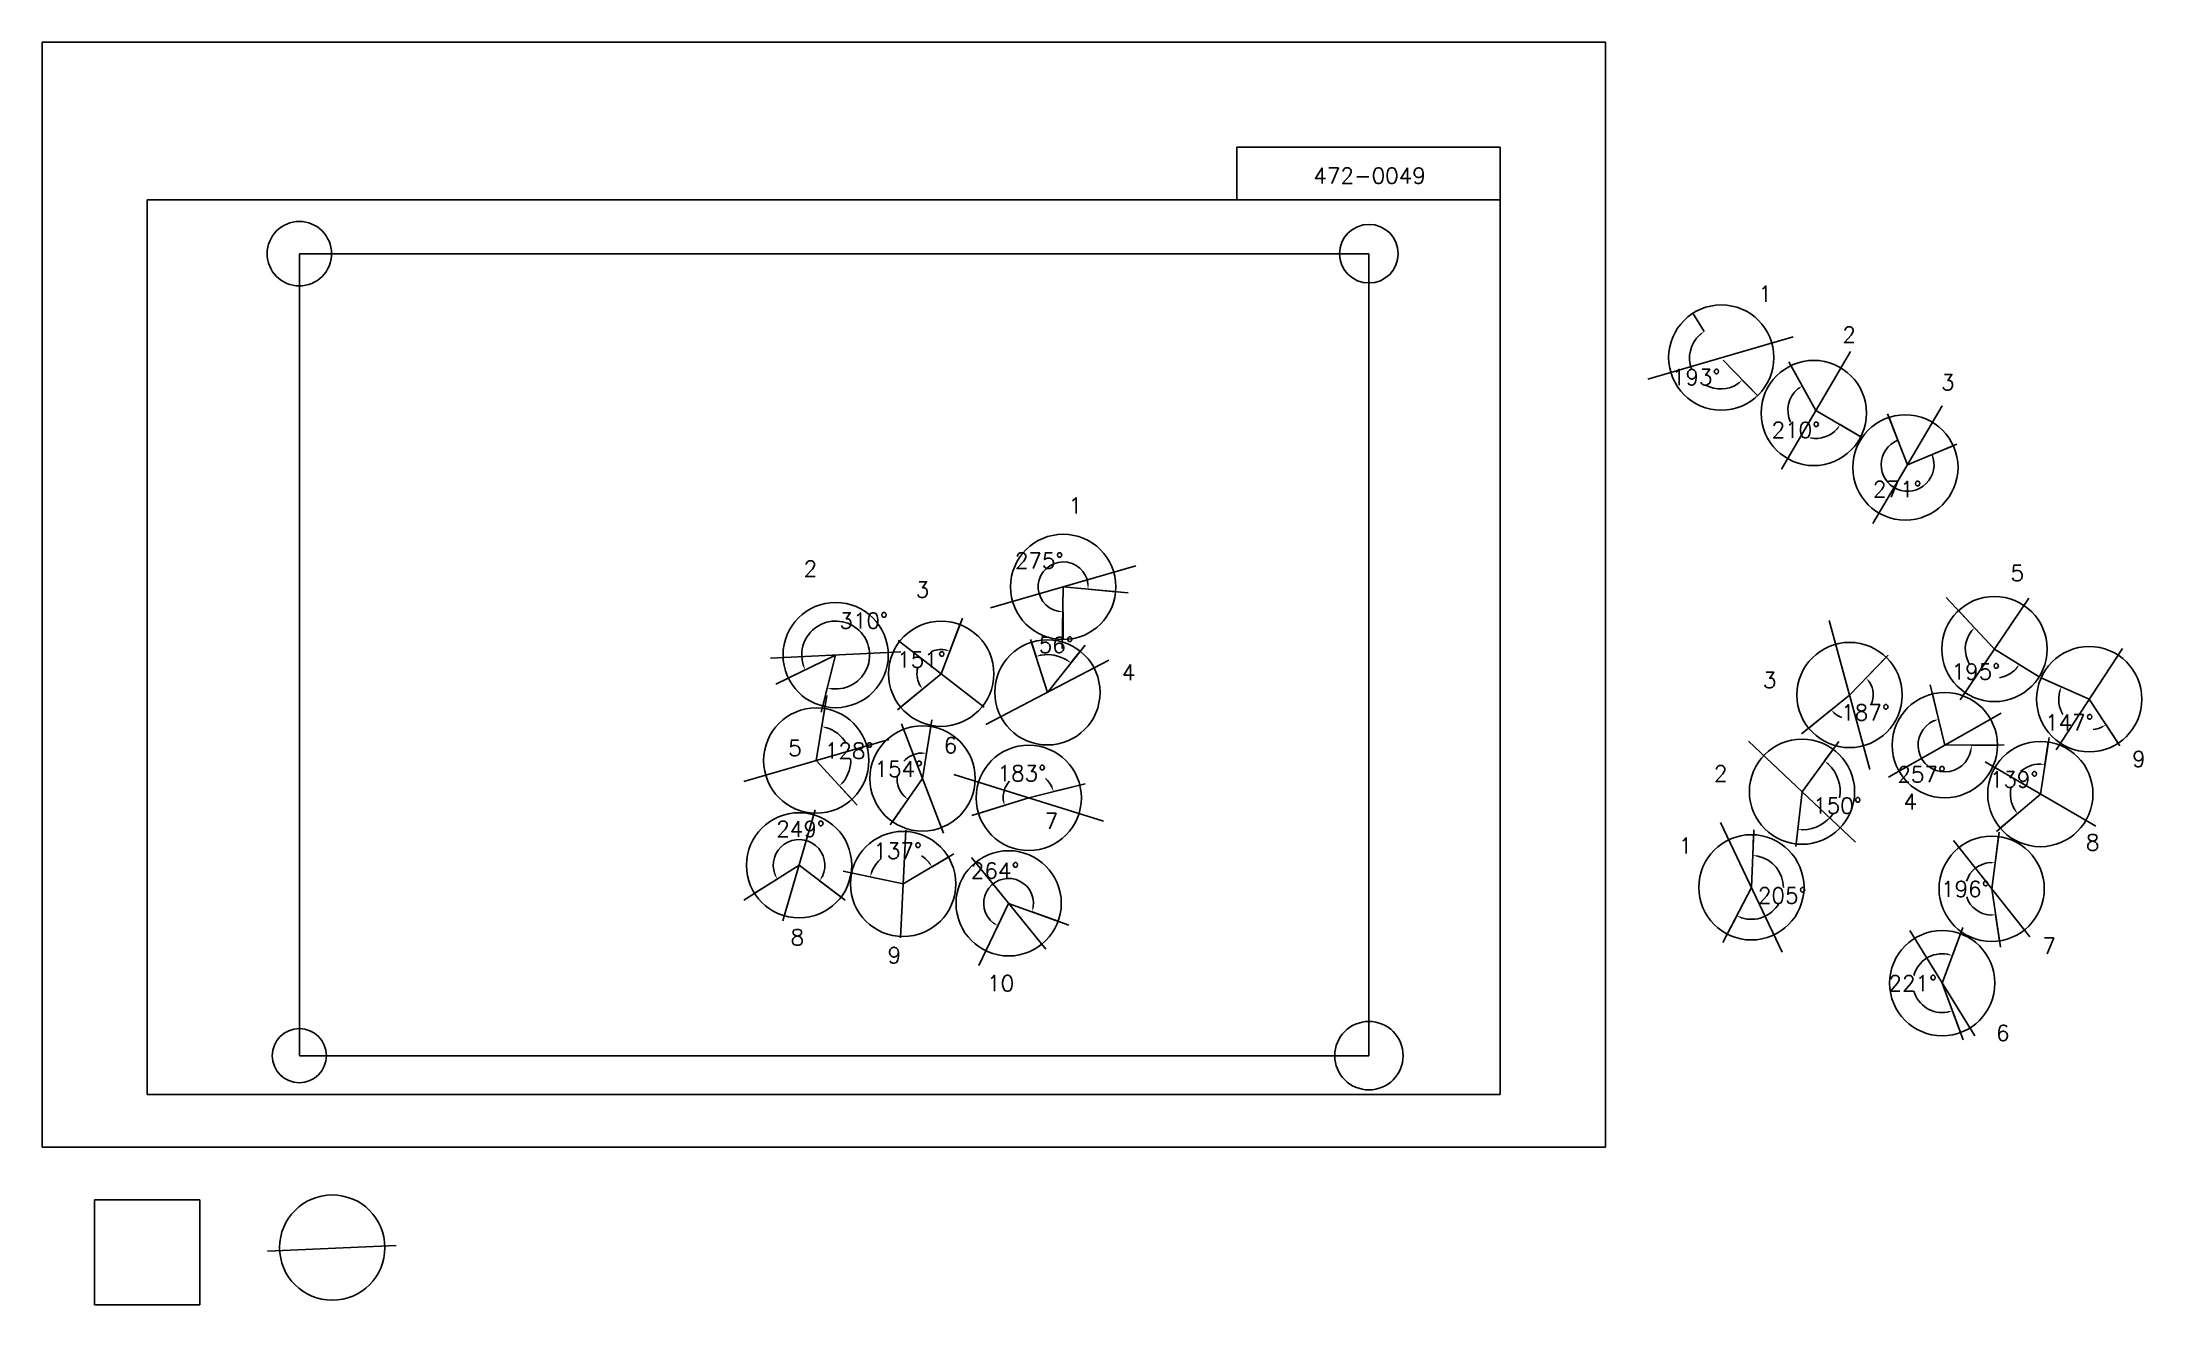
# Model space of a CAD drawing. Extents: x 0 to 1995680, y -150000 to 1050000.
import ezdxf

# ---------------------------------------------------------------- set-up
doc = ezdxf.new("R2010")
doc.units = 0
doc.header["$MEASUREMENT"] = 0
doc.layers.get('0').update_dxf_attribs({"linetype": 'CONTINUOUS'})
doc.layers.get('Defpoints').update_dxf_attribs({"linetype": 'CONTINUOUS'})
for name, color, linetype in [('_0-0_', 7, 'CONTINUOUS'), ('_0-1_V-nasSTD', 7, 'CONTINUOUS'), ('_0-2_番号', 7, 'CONTINUOUS'), ('ADD_LINE', 7, 'CONTINUOUS'), ('文字', 7, 'CONTINUOUS')]:
    doc.layers.add(name, color=color, linetype=linetype)
doc.layers.add('位置合わせ用', color=7, linetype='CONTINUOUS', plot=False)
doc.styles.get("Standard").update_dxf_attribs({"font": 'txt', "height": 15000, "bigfont": 'bigfont.shx'})
doc.dimstyles.get("Standard").update_dxf_attribs({"dimtxt": 0.18, "dimasz": 0.18, "dimexe": 0.18, "dimexo": 0.0625, "dimgap": 0.09, "dimtad": 0, "dimtih": 1, "dimtoh": 1, "dimdec": 4, "dimzin": 0, "dimdsep": 46, "dimtxsty": 'Standard', "dimcen": 0.09, "dimadec": 0, "dimazin": 0, "dimtfac": 1, "dimtdec": 4, "dimtofl": 0, "dimtmove": 0, "dimatfit": 3, "dimfxl": 1, "dimtolj": 1, "dimtzin": 0, "dimarcsym": 0})
picture_1 = doc.add_image_def('image1.jpg', size_in_pixel=(800, 600))

# ---------------------------------------------------------------- blocks, each defined once
blk = doc.blocks.new('-000-CCURVE_ORG002')
at = {"layer": '_0-0_', "color": 5, "linetype": 'Continuous'}
for p, q in [((30, -10), (10, -10)), ((10, -10), (10, -30)), ((30, -30), (30, -10)), ((10, -30), (30, -30))]:
    blk.add_line(p, q, dxfattribs=at)
blk = doc.blocks.new('-008-$$ATRU$$11$$背景色$$色$$0_0_0')
at = {"layer": '_0-2_番号'}
blk.add_blockref('-000-CCURVE_ORG002', (0, 0), dxfattribs=at)
blk = doc.blocks.new('*D27')
at = {"color": 0, "linetype": 'Continuous', "lineweight": -2}
for p, q in [((1568104, 792245), (1578880, 774840)), ((1629640, 714000), (1615070, 728792))]:
    blk.add_line(p, q, dxfattribs=at)
for start, end in [(131.496881, 201.309321), (240.743794, 304.832348)]:
    blk.add_arc((1594392, 749786), 29468, start, end, dxfattribs=at)
at = {"color": 0}
for points in [[(1575365, 771189), (1574370, 772526), (1578880, 774841)], [(1611756, 724957), (1610691, 726240), (1615070, 728792)]]:
    blk.add_solid(points, dxfattribs=at)
at = {"layer": 'Defpoints', "color": 0}
for p in [(1568104, 792245), (1565088, 746690), (1594392, 749786), (1629640, 714000)]:
    blk.add_point(p, dxfattribs=at)
at = {"color": 0, "linetype": 'Continuous', "insert": (1571223, 731578), "char_height": 15000, "attachment_point": 5}
blk.add_mtext('\\A1;193%%d', dxfattribs=at)
blk = doc.blocks.new('*D28')
at = {"color": 0, "linetype": 'Continuous', "lineweight": -2}
for p, q in [((1661270, 742552), (1672046, 723311)), ((1727583, 674939), (1708054, 686470))]:
    blk.add_line(p, q, dxfattribs=at)
for start, end in [(130.005432, 204.698825), (258.553097, 318.68482)]:
    blk.add_arc((1685082, 700035), 26678, start, end, dxfattribs=at)
at = {"color": 0}
for points in [[(1668405, 719784), (1667458, 721156), (1672046, 723311)], [(1705795, 681933), (1704445, 682911), (1708054, 686470)]]:
    blk.add_solid(points, dxfattribs=at)
at = {"layer": 'Defpoints', "color": 0}
for p in [(1661270, 742552), (1685082, 700035), (1658755, 695717), (1727583, 674939)]:
    blk.add_point(p, dxfattribs=at)
at = {"color": 0, "linetype": 'Continuous', "insert": (1666003, 681387), "char_height": 15000, "attachment_point": 5}
blk.add_mtext('\\A1;210%%d', dxfattribs=at)
blk = doc.blocks.new('*D31')
at = {"layer": 'ADD_LINE', "color": 0, "linetype": 'Continuous', "lineweight": -2}
for p, q in [((1754468, 693292), (1762933, 671691)), ((1815520, 666412), (1795295, 657972))]:
    blk.add_line(p, q, dxfattribs=at)
blk.add_arc((1772102, 648293), 25131, 111.399612, 22.651687, dxfattribs=at)
at = {"layer": 'ADD_LINE', "color": 0}
for points in [[(1762933, 671691), (1762933, 671692), (1762933, 671692)], [(1795295, 657972), (1795295, 657972), (1795295, 657972)]]:
    blk.add_solid(points, dxfattribs=at)
at = {"layer": 'Defpoints', "color": 0}
for p in [(1754468, 693293), (1815520, 666412), (1772102, 648293), (1781612, 625030)]:
    blk.add_point(p, dxfattribs=at)
at = {"layer": 'ADD_LINE', "color": 0, "linetype": 'Continuous', "insert": (1762293, 625154), "char_height": 15000, "attachment_point": 5}
blk.add_mtext('\\A1;271%%d', dxfattribs=at)
blk = doc.blocks.new('*D491')
at = {"color": 0, "linetype": 'Continuous', "lineweight": -2}
for p, q in [((1751739, 465489), (1732627, 445749)), ((1678130, 398067), (1699469, 415377))]:
    blk.add_line(p, q, dxfattribs=at)
for start, end in [(336.144896, 33.182037), (231.794704, 251.124092)]:
    blk.add_arc((1716960, 429566), 22524, start, end, dxfattribs=at)
at = {"color": 0}
for points in [[(1736454, 442424), (1735169, 441363), (1732627, 445749)], [(1703615, 412461), (1702445, 411274), (1699469, 415377)]]:
    blk.add_solid(points, dxfattribs=at)
at = {"layer": 'Defpoints', "color": 0}
for p in [(1751739, 465489), (1716960, 429566), (1721390, 407483), (1678130, 398067)]:
    blk.add_point(p, dxfattribs=at)
at = {"color": 0, "linetype": 'Continuous', "insert": (1732174, 412957), "char_height": 15000, "attachment_point": 5}
blk.add_mtext('\\A1;187%%d', dxfattribs=at)
blk = doc.blocks.new('*D492')
at = {"color": 0, "linetype": 'Continuous', "lineweight": -2}
for p, q in [((1795756, 430536), (1801502, 406567)), ((1857413, 381914), (1832765, 381914))]:
    blk.add_line(p, q, dxfattribs=at)
blk.add_arc((1807413, 381914), 25352, 114.799968, 348.681771, dxfattribs=at)
at = {"color": 0}
for points in [[(1797052, 404141), (1796506, 405715), (1801502, 406567)], [(1833102, 376856), (1831443, 377020), (1832765, 381914)]]:
    blk.add_solid(points, dxfattribs=at)
at = {"layer": 'Defpoints', "color": 0}
for p in [(1795756, 430536), (1807413, 381914), (1857413, 381914), (1782372, 377953)]:
    blk.add_point(p, dxfattribs=at)
at = {"color": 0, "linetype": 'Continuous', "insert": (1785522, 354154), "char_height": 15000, "attachment_point": 5}
blk.add_mtext('\\A1;257%%d', dxfattribs=at)
blk = doc.blocks.new('*D493')
at = {"color": 0, "linetype": 'Continuous', "lineweight": -2}
for p, q in [((1820530, 509821), (1835711, 493537)), ((1897056, 446799), (1878163, 458576))]:
    blk.add_line(p, q, dxfattribs=at)
for start, end in [(143.334675, 210.101384), (280.106779, 317.720454)]:
    blk.add_arc((1854625, 473248), 27737, start, end, dxfattribs=at)
at = {"color": 0}
for points in [[(1832997, 489256), (1831755, 490367), (1835711, 493537)], [(1875811, 454086), (1874482, 455091), (1878164, 458576)]]:
    blk.add_solid(points, dxfattribs=at)
at = {"layer": 'Defpoints', "color": 0}
for p in [(1820530, 509821), (1828248, 464670), (1854625, 473248), (1897056, 446799)]:
    blk.add_point(p, dxfattribs=at)
at = {"color": 0, "linetype": 'Continuous', "insert": (1836992, 451837), "char_height": 15000, "attachment_point": 5}
blk.add_mtext('\\A1;195%%d', dxfattribs=at)
blk = doc.blocks.new('*D494')
at = {"color": 0, "linetype": 'Continuous', "lineweight": -2}
for p, q in [((1898983, 445985), (1918111, 437442)), ((1972040, 383774), (1960558, 401296))]:
    blk.add_line(p, q, dxfattribs=at)
for start, end in [(165.807401, 210.211074), (277.248647, 293.36074)]:
    blk.add_arc((1944636, 425596), 29051, start, end, dxfattribs=at)
at = {"color": 0}
for points in [[(1917260, 432445), (1915685, 432991), (1918111, 437442)], [(1956551, 398192), (1955761, 399660), (1960558, 401296)]]:
    blk.add_solid(points, dxfattribs=at)
at = {"layer": 'Defpoints', "color": 0}
for p in [(1898983, 445985), (1944636, 425596), (1918315, 413302), (1972040, 383774)]:
    blk.add_point(p, dxfattribs=at)
at = {"color": 0, "linetype": 'Continuous', "insert": (1925802, 403477), "char_height": 15000, "attachment_point": 5}
blk.add_mtext('\\A1;147%%d', dxfattribs=at)
blk = doc.blocks.new('*D495')
at = {"color": 0, "linetype": 'Continuous', "lineweight": -2}
for p, q in [((1905768, 384875), (1902513, 363628)), ((1860169, 302989), (1876517, 316945))]:
    blk.add_line(p, q, dxfattribs=at)
for start, end in [(91.353178, 131.441588), (167.09141, 210.423453)]:
    blk.add_arc((1898196, 335452), 28505, start, end, dxfattribs=at)
at = {"color": 0}
for points in [[(1897470, 363117), (1897577, 364780), (1902513, 363628)], [(1872938, 320534), (1874295, 321501), (1876517, 316945)]]:
    blk.add_solid(points, dxfattribs=at)
at = {"layer": 'Defpoints', "color": 0}
for p in [(1905768, 384875), (1869843, 338388), (1898196, 335452), (1860169, 302988)]:
    blk.add_point(p, dxfattribs=at)
at = {"color": 0, "linetype": 'Continuous', "insert": (1873293, 349320), "char_height": 15000, "attachment_point": 5}
blk.add_mtext('\\A1;139%%d', dxfattribs=at)
blk = doc.blocks.new('*D496')
at = {"color": 0, "linetype": 'Continuous', "lineweight": -2}
for p, q in [((1858455, 295016), (1855197, 270165)), ((1859503, 196014), (1855720, 220790))]:
    blk.add_line(p, q, dxfattribs=at)
for start, end in [(94.038985, 163.131251), (198.141012, 267.174359)]:
    blk.add_arc((1851956, 245440), 24936, start, end, dxfattribs=at)
at = {"color": 0}
for points in [[(1850174, 269482), (1850224, 271148), (1855197, 270165)], [(1850769, 219702), (1850684, 221367), (1855720, 220790)]]:
    blk.add_solid(points, dxfattribs=at)
at = {"layer": 'Defpoints', "color": 0}
for p in [(1858455, 295016), (1830828, 258686), (1851956, 245440), (1859503, 196013)]:
    blk.add_point(p, dxfattribs=at)
at = {"color": 0, "linetype": 'Continuous', "insert": (1827020, 245176), "char_height": 15000, "attachment_point": 5}
blk.add_mtext('\\A1;196%%d', dxfattribs=at)
blk = doc.blocks.new('*D497')
at = {"color": 0, "linetype": 'Continuous', "lineweight": -2}
for p, q in [((1822212, 202729), (1814625, 182023)), ((1822429, 108915), (1814746, 129585))]:
    blk.add_line(p, q, dxfattribs=at)
for start, end in [(80.138657, 164.570745), (195.704123, 280.126128)]:
    blk.add_arc((1805008, 155782), 27948, start, end, dxfattribs=at)
at = {"color": 0}
for points in [[(1809579, 182512), (1810011, 184122), (1814625, 182024)], [(1810141, 127465), (1809703, 129073), (1814746, 129585)]]:
    blk.add_solid(points, dxfattribs=at)
at = {"layer": 'Defpoints', "color": 0}
for p in [(1822212, 202729), (1782577, 172453), (1805008, 155782), (1822429, 108915)]:
    blk.add_point(p, dxfattribs=at)
at = {"color": 0, "linetype": 'Continuous', "insert": (1777061, 155717), "char_height": 15000, "attachment_point": 5}
blk.add_mtext('\\A1;221%%d', dxfattribs=at)
blk = doc.blocks.new('*D498')
at = {"color": 0, "linetype": 'Continuous', "lineweight": -2}
for p, q in [((1625770, 296770), (1624955, 277149)), ((1600772, 202378), (1609775, 219831))]:
    blk.add_line(p, q, dxfattribs=at)
for start, end in [(359.485, 78.175433), (252.157684, 329.799221)]:
    blk.add_arc((1623695, 246814), 30362, start, end, dxfattribs=at)
at = {"color": 0}
for points in [[(1630020, 277358), (1629814, 275704), (1624955, 277149)], [(1614712, 218681), (1614072, 217142), (1609775, 219830)]]:
    blk.add_solid(points, dxfattribs=at)
at = {"layer": 'Defpoints', "color": 0}
for p in [(1625770, 296770), (1623695, 246814), (1643620, 223904), (1600771, 202378)]:
    blk.add_point(p, dxfattribs=at)
at = {"color": 0, "linetype": 'Continuous', "insert": (1653045, 239041), "char_height": 15000, "attachment_point": 5}
blk.add_mtext('\\A1;205%%d', dxfattribs=at)
blk = doc.blocks.new('*D499')
at = {"color": 0, "linetype": 'Continuous', "lineweight": -2}
for p, q in [((1701383, 378009), (1693229, 366905)), ((1666138, 288028), (1667695, 301715))]:
    blk.add_line(p, q, dxfattribs=at)
for start, end in [(350.928401, 45.795102), (271.425062, 325.127142)]:
    blk.add_arc((1671789, 337708), 36225, start, end, dxfattribs=at)
at = {"color": 0}
for points in [[(1697584, 364311), (1696507, 363039), (1693229, 366906)], [(1672727, 302327), (1672653, 300662), (1667695, 301715)]]:
    blk.add_solid(points, dxfattribs=at)
at = {"layer": 'Defpoints', "color": 0}
for p in [(1701383, 378009), (1671789, 337708), (1696760, 311465), (1666138, 288028)]:
    blk.add_point(p, dxfattribs=at)
at = {"color": 0, "linetype": 'Continuous', "insert": (1705518, 324496), "char_height": 15000, "attachment_point": 5}
blk.add_mtext('\\A1;150%%d', dxfattribs=at)
blk = doc.blocks.new('*D586')
at = {"color": 0, "linetype": 'Continuous', "lineweight": -2}
for p, q in [((708888, 445693), (724849, 453438)), ((741536, 419067), (745913, 436258))]:
    blk.add_line(p, q, dxfattribs=at)
blk.add_arc((753872, 467521), 32260, 264.605704, 196.995043, dxfattribs=at)
at = {"color": 0}
for points in [[(722245, 457787), (723797, 458396), (724848, 453438)], [(750982, 436225), (750697, 434583), (745913, 436258)]]:
    blk.add_solid(points, dxfattribs=at)
at = {"layer": 'Defpoints', "color": 0}
for p in [(753872, 467521), (786128, 467018), (708888, 445693), (741536, 419067)]:
    blk.add_point(p, dxfattribs=at)
at = {"color": 0, "linetype": 'Continuous', "insert": (780581, 500270), "char_height": 15000, "attachment_point": 5}
blk.add_mtext('\\A1;310%%d', dxfattribs=at)
blk = doc.blocks.new('*D587')
at = {"color": 0, "linetype": 'Continuous', "lineweight": -2}
for p, q in [((871887, 496522), (862274, 471277)), ((815611, 417872), (836402, 435118))]:
    blk.add_line(p, q, dxfattribs=at)
for start, end in [(81.641315, 114.745885), (165.188791, 207.189532)]:
    blk.add_arc((854094, 449794), 22987, start, end, dxfattribs=at)
at = {"color": 0}
for points in [[(857226, 471731), (857646, 473344), (862274, 471277)], [(832951, 438832), (834342, 439750), (836401, 435118)]]:
    blk.add_solid(points, dxfattribs=at)
at = {"layer": 'Defpoints', "color": 0}
for p in [(871887, 496522), (842834, 469836), (854094, 449794), (815611, 417872)]:
    blk.add_point(p, dxfattribs=at)
at = {"color": 0, "linetype": 'Continuous', "insert": (835399, 463171), "char_height": 15000, "attachment_point": 5}
blk.add_mtext('\\A1;151%%d', dxfattribs=at)
blk = doc.blocks.new('*D588')
at = {"color": 0, "linetype": 'Continuous', "lineweight": -2}
for p, q in [((1019788, 527727), (993631, 530124)), ((969997, 482291), (969997, 508558))]:
    blk.add_line(p, q, dxfattribs=at)
blk.add_arc((969997, 532290), 23733, 6.856233, 257.90657, dxfattribs=at)
at = {"color": 0}
for points in [[(992727, 535112), (994393, 535135), (993631, 530124)], [(964937, 508256), (965113, 509913), (969997, 508558)]]:
    blk.add_solid(points, dxfattribs=at)
at = {"layer": 'Defpoints', "color": 0}
for p in [(971442, 555979), (969997, 532290), (1019788, 527727), (969997, 482290)]:
    blk.add_point(p, dxfattribs=at)
at = {"color": 0, "linetype": 'Continuous', "insert": (947259, 557208), "char_height": 15000, "attachment_point": 5}
blk.add_mtext('\\A1;275%%d', dxfattribs=at)
blk = doc.blocks.new('*D589')
at = {"color": 0, "linetype": 'Continuous', "lineweight": -2}
for p, q in [((939933, 479745), (944194, 466257)), ((986213, 471128), (977382, 460078))]:
    blk.add_line(p, q, dxfattribs=at)
blk.add_arc((954998, 432068), 35855, 59.365408, 99.539931, dxfattribs=at)
at = {"color": 0}
for points in [[(948860, 468238), (949251, 466618), (944194, 466258)], [(972795, 462234), (973742, 463605), (977383, 460078)]]:
    blk.add_solid(points, dxfattribs=at)
at = {"layer": 'Defpoints', "color": 0}
for p in [(939933, 479745), (967207, 465781), (986213, 471128), (954998, 432068)]:
    blk.add_point(p, dxfattribs=at)
at = {"color": 0, "linetype": 'Continuous', "insert": (963392, 477149), "char_height": 15000, "attachment_point": 5}
blk.add_mtext('\\A1;56%%d', dxfattribs=at)
blk = doc.blocks.new('*D590')
at = {"color": 0, "linetype": 'Continuous', "lineweight": -2}
for p, q in [((743517, 416646), (740728, 399557)), ((769304, 330491), (757585, 343238))]:
    blk.add_line(p, q, dxfattribs=at)
for start, end in [(31.077762, 71.957791), (321.367314, 3.283008)]:
    blk.add_arc((735464, 367299), 32685, start, end, dxfattribs=at)
at = {"color": 0}
for points in [[(745784, 399187), (745390, 397567), (740728, 399557)], [(760387, 347462), (761606, 346324), (757585, 343237)]]:
    blk.add_solid(points, dxfattribs=at)
at = {"layer": 'Defpoints', "color": 0}
for p in [(743517, 416646), (735464, 367299), (768039, 364624), (769304, 330491)]:
    blk.add_point(p, dxfattribs=at)
at = {"color": 0, "linetype": 'Continuous', "insert": (766776, 376671), "char_height": 15000, "attachment_point": 5}
blk.add_mtext('\\A1;128%%d', dxfattribs=at)
blk = doc.blocks.new('*D591')
at = {"color": 0, "linetype": 'Continuous', "lineweight": -2}
for p, q in [((844193, 399638), (840155, 374151)), ((807868, 309172), (822577, 330375))]:
    blk.add_line(p, q, dxfattribs=at)
for start, end in [(92.85765, 136.95284), (176.409099, 223.388255)]:
    blk.add_arc((836368, 350254), 24195, start, end, dxfattribs=at)
at = {"color": 0}
for points in [[(835117, 373587), (835206, 375252), (840155, 374151)], [(818242, 333002), (819328, 334266), (822577, 330375)]]:
    blk.add_solid(points, dxfattribs=at)
at = {"layer": 'Defpoints', "color": 0}
for p in [(844193, 399638), (820049, 368118), (836368, 350254), (807868, 309172)]:
    blk.add_point(p, dxfattribs=at)
at = {"color": 0, "linetype": 'Continuous', "insert": (813915, 359270), "char_height": 15000, "attachment_point": 5}
blk.add_mtext('\\A1;154%%d', dxfattribs=at)
blk = doc.blocks.new('*D592')
at = {"color": 0, "linetype": 'Continuous', "lineweight": -2}
for p, q in [((985780, 343969), (960826, 337733)), ((889490, 317119), (914070, 324695))]:
    blk.add_line(p, q, dxfattribs=at)
for start, end in [(139.13072, 185.310493), (25.85184, 48.842152)]:
    blk.add_arc((937272, 331846), 24279, start, end, dxfattribs=at)
at = {"color": 0}
for points in [[(958337, 342149), (959904, 342717), (960826, 337733)], [(912280, 329437), (913914, 329762), (914070, 324695)]]:
    blk.add_solid(points, dxfattribs=at)
at = {"layer": 'Defpoints', "color": 0}
for p in [(943529, 355305), (985780, 343969), (937272, 331846), (889490, 317119)]:
    blk.add_point(p, dxfattribs=at)
at = {"color": 0, "linetype": 'Continuous', "insert": (930750, 355233), "char_height": 15000, "attachment_point": 5}
blk.add_mtext('\\A1;183%%d', dxfattribs=at)
blk = doc.blocks.new('*D593')
at = {"color": 0, "linetype": 'Continuous', "lineweight": -2}
for p, q in [((676779, 241136), (698374, 254720)), ((759002, 237626), (738643, 253001))]:
    blk.add_line(p, q, dxfattribs=at)
blk.add_arc((719102, 267759), 24488, 334.65911, 200.453307, dxfattribs=at)
at = {"color": 0}
for points in [[(695410, 258832), (696904, 259571), (698374, 254720)], [(740520, 257710), (741946, 256846), (738643, 253001)]]:
    blk.add_solid(points, dxfattribs=at)
at = {"layer": 'Defpoints', "color": 0}
for p in [(736107, 285379), (719102, 267759), (676779, 241136), (759002, 237626)]:
    blk.add_point(p, dxfattribs=at)
at = {"color": 0, "linetype": 'Continuous', "insert": (720572, 302216), "char_height": 15000, "attachment_point": 5}
blk.add_mtext('\\A1;249%%d', dxfattribs=at)
blk = doc.blocks.new('*D594')
at = {"color": 0, "linetype": 'Continuous', "lineweight": -2}
for p, q in [((768596, 260665), (786730, 256759)), ((860954, 275557), (845429, 266341))]:
    blk.add_line(p, q, dxfattribs=at)
for start, end in [(131.221673, 158.867716), (39.673439, 57.097166)]:
    blk.add_arc((817960, 250032), 31946, start, end, dxfattribs=at)
at = {"color": 0}
for points in [[(787363, 261788), (788960, 261311), (786730, 256759)], [(841867, 269947), (843229, 270907), (845429, 266341)]]:
    blk.add_solid(points, dxfattribs=at)
at = {"layer": 'Defpoints', "color": 0}
for p in [(768596, 260665), (800970, 277086), (860954, 275557), (817960, 250032)]:
    blk.add_point(p, dxfattribs=at)
at = {"color": 0, "linetype": 'Continuous', "insert": (812813, 281561), "char_height": 15000, "attachment_point": 5}
blk.add_mtext('\\A1;137%%d', dxfattribs=at)
blk = doc.blocks.new('*D595')
at = {"color": 0, "linetype": 'Continuous', "lineweight": -2}
for p, q in [((965214, 214657), (940437, 223595)), ((896617, 186514), (907977, 210278))]:
    blk.add_line(p, q, dxfattribs=at)
blk.add_arc((918182, 231624), 23660, 352.293397, 232.319898, dxfattribs=at)
at = {"color": 0}
for points in [[(940818, 228650), (942437, 228253), (940438, 223595)], [(903282, 212189), (904156, 213609), (907977, 210278)]]:
    blk.add_solid(points, dxfattribs=at)
at = {"layer": 'Defpoints', "color": 0}
for p in [(926946, 253601), (918182, 231624), (965214, 214657), (896617, 186514)]:
    blk.add_point(p, dxfattribs=at)
at = {"color": 0, "linetype": 'Continuous', "insert": (905405, 262766), "char_height": 15000, "attachment_point": 5}
blk.add_mtext('\\A1;264%%d', dxfattribs=at)

msp = doc.modelspace()

# ---------------------------------------------------------------- linework, layer by layer
at = {"layer": '_0-1_V-nasSTD', "color": 7, "linetype": 'Continuous'}
for p, q in [((1485000, 1050000), (0, 1050000)), ((0, 1050000), (0, 0)), ((1485000, 1050000), (0, 1050000)), ((0, 1050000), (0, 0)), ((1485000, 0), (1485000, 1050000)), ((1485000, 0), (1485000, 1050000)), ((1135000, 950000), (1135000, 900000)), ((1135000, 950000), (1385000, 950000)), ((1385000, 950000), (1385000, 900000)), ((1385000, 900000), (100000, 900000)), ((100000, 900000), (100000, 50000)), ((1385000, 50000), (1385000, 900000)), ((100000, 50000), (1385000, 50000)), ((0, 0), (1485000, 0)), ((0, 0), (1485000, 0))]:
    msp.add_line(p, q, dxfattribs=at)
at = {"layer": 'ADD_LINE', "color": 1, "linetype": 'Continuous'}
for p, q in [((1525489.26411, 729736.80972), (1663294.76411, 769835.80972)), ((1652183.75, 644122.25), (1717980.25, 755947.75)), ((1739204, 592380), (1805000.5, 704205.5)), ((901094.25, 512241), (1038899.75, 552340)), ((1821877.5, 424988.75), (1887372.5, 521508.25)), ((1697570.25, 500232.75), (1736350.75, 358900.25)), ((813364.18977, 481471.15017), (894823.81023, 418117.84983)), ((691966, 464521.25), (815778, 470520.75)), ((896620.5, 401388.25), (1013375.5, 462748.75)), ((1913181.5, 377335.75), (1976091.5, 473855.25)), ((816340.5, 402240.5), (856395.5, 298268.5)), ((1753929.625, 351651), (1860896.375, 412176)), ((666561.25, 347249.5), (804366.75, 387348.5)), ((1621047.25, 385691.75), (1722530.75, 289723.25)), ((1845628, 366045.25), (1950765, 304858.75)), ((866110.5, 354004.5), (1008432.5, 309688.5)), ((703761.5, 214920.75), (734441.5, 320597.25)), ((815312.73436, 198873.64431), (820606.26564, 301191.35569)), ((1652998, 185073.625), (1594392, 308553.375)), ((1815685.75, 291198.75), (1888225.25, 199682.25)), ((882814, 275088.25), (953549, 188160.75)), ((1774077.375, 205907.625), (1835939.625, 105656.375)), ((214262.32302, -98799.56876), (336470.78129, -93322.43898))]:
    msp.add_line(p, q, dxfattribs=at)
at = {"layer": 'ADD_LINE', "color": 5, "linetype": 'Continuous'}
for p, q in [((1596753.25, 747633.75), (1629814.8632, 713821.27417)), ((1685082, 700035), (1659184.32722, 746275.9796)), ((1685082, 700035), (1729204.75, 673981.25)), ((1772102.25, 648292.75), (1753088.25, 696812.75)), ((1772102.25, 648292.75), (1818728.75, 667751.25)), ((969997, 532290.5), (969114.5, 473715.5)), ((969997, 532290.5), (1031838.5, 526622)), ((1854625, 473248.5), (1808849, 522350.5)), ((854094, 449794.5), (874210, 502623)), ((954998, 432068.5), (939094, 482398.5)), ((753872, 467521), (696947, 439899)), ((753872, 467521), (740035.5, 413173)), ((954998, 432068.5), (990757, 476813.5)), ((1716960.5, 429566.5), (1753562.5, 467373)), ((1854625, 473248.5), (1897056.43973, 446799.05913)), ((854094, 449794.5), (812577, 415355)), ((1807413, 381913.5), (1793639, 439367)), ((1944636.5, 425595.5), (1898982.72033, 445985.01696)), ((735464, 367299), (745556, 429138.5)), ((1716960.5, 429566.5), (1671317, 392540)), ((1944636.5, 425595.5), (1973774.5, 381126)), ((836368, 350254.5), (845193.5, 405952)), ((1671789, 337707.5), (1706795, 385379.5)), ((1807413, 381913.5), (1863954, 382324.5)), ((1898196.5, 335452), (1906453.5, 389349)), ((735464, 367299), (774438, 324906)), ((836368, 350254.5), (805748.5, 306117)), ((937271.5, 331846.5), (990757, 345213)), ((937271.5, 331846.5), (883242.5, 315193)), ((1671789, 337707.5), (1665848.5, 285484.5)), ((1898196.5, 335452), (1856470.5, 299831.5)), ((1623695, 246813.5), (1625961, 301369)), ((1851955.5, 245440.5), (1859012, 299267)), ((719101.5, 267759), (666540, 234694.5)), ((719101.5, 267759), (762884, 234694.5)), ((817959.5, 250032.5), (761138.5, 262271.5)), ((817959.5, 250032.5), (866209.5, 278677.5)), ((1623695, 246813.5), (1596663, 194414)), ((1851955.5, 245440.5), (1860424, 189982.5)), ((918181.5, 231624.5), (889946.5, 172559.5)), ((918181.5, 231624.5), (975469, 210957.5)), ((1805008.5, 155782), (1824425, 208767)), ((1805008.5, 155782), (1824967.5, 102086))]:
    msp.add_line(p, q, dxfattribs=at)
at = {"layer": 'ADD_LINE', "color": 5, "linetype": 'ByBlock'}
for centre in [(1595122.531, 750173.16957), (1682964.15392, 697503.40947), (1769984.40392, 645761.15947), (969997, 532290.5), (1854625, 473248.5), (753872, 467521), (854094, 449794.5), (954998, 432068.5), (1716960.5, 429566.5), (1944636.5, 425595.5), (1807413, 381913.5), (735464, 367299), (836368, 350254.5), (937271.5, 331846.5), (1671789, 337707.5), (1898196.5, 335452), (719101.5, 267759), (817959.5, 250032.5), (918181.5, 231624.5), (1623695, 246813.5), (1851955.5, 245440.5), (1805008.5, 155782), (275704.61091, -95468.83904)]:
    msp.add_circle(centre, 50000, dxfattribs=at)
at = {"layer": '位置合わせ用', "color": 5, "linetype": 'Continuous'}
for centre, radius in [((244424.4, 848880.595), 30579.2687), ((1260424.4, 848880.595), 27848.33235), ((244424.4, 86880.595), 25672.78835), ((1260424.4, 86880.595), 32483.49996)]:
    msp.add_circle(centre, radius, dxfattribs=at)

# ---------------------------------------------------------------- block references
at = {"layer": '_0-0_', "xscale": 5000, "yscale": 5000, "zscale": 5000}
msp.add_blockref('-008-$$ATRU$$11$$背景色$$色$$0_0_0', (0, 0), dxfattribs=at)

# ---------------------------------------------------------------- texts
at = {"layer": '文字', "linetype": 'Continuous'}
msp.add_text('472-0049', height=15000, dxfattribs=at).set_placement((1207698.06436, 915464.91089))
at = {"layer": '文字', "color": 5, "linetype": 'Continuous'}
for s, p in [('1', (1630487.25, 803200.25)), ('2', (1710202.25, 764419.75)), ('3', (1803921.25, 719176.25)), ('1', (975108.5, 602033)), ('2', (723435, 542111)), ('5', (1869915.5, 537924.5)), ('3', (829963.5, 522137)), ('4', (1025709.5, 443572)), ('3', (1634648.5, 436234)), ('5', (708787.5, 371665.5)), ('6', (856595.5, 374328.5)), ('2', (1588112.5, 347470.5)), ('9', (1985394, 361259)), ('4', (1768225, 320755)), ('7', (952471.5, 302422)), ('1', (1554675.5, 278872.5)), ('8', (1941443, 281975)), ('8', (711078, 191898.5)), ('9', (803171.5, 174854)), ('7', (1900077.5, 183732)), ('10', (897715.5, 148222)), ('6', (1856126.5, 101001))]:
    msp.add_text(s, height=15000, dxfattribs=at).set_placement(p)

# ---------------------------------------------------------------- dimensions: what is measured, and where the dimension line sits
at = {"color": 5, "linetype": 'Continuous'}
for base, center, p1, p2, picture, middle in [((1565087.53393, 746690.32692), (1594392.01411, 749786.30972), (1568104.28301, 792244.70716), (1629640.37756, 713999.72255), '*D27', (1571223.47133, 731577.62241)), ((1658755.37189, 695717.29916), (1685082, 700035), (1661270.03834, 742551.88724), (1727582.99975, 674938.86655), '*D28', (1666003.1859, 681387.40657)), ((971442.32588, 555979.28353), (969997, 532290.5), (969997, 482290.5), (1019788.26749, 527726.54538), '*D588', (947258.95626, 557208.07389)), ((786128.02097, 467017.51286), (753872, 467521), (708888.12161, 445693.24965), (741535.97316, 419066.66643), '*D586', (780581.31315, 500270.28982)), ((1828247.78266, 464669.97736), (1854625, 473248.5), (1820530.00471, 509820.77496), (1897056.43973, 446799.05913), '*D493', (1836992.31129, 451837.35959)), ((842834.43721, 469835.56324), (854094, 449794.5), (815611.00692, 417871.79267), (871886.70415, 496521.57651), '*D587', (835399.30107, 463170.97944)), ((967207.47869, 465781.14318), (954998, 432068.5), (939932.5461, 479744.8264), (986213.05428, 471127.6908), '*D589', (963391.73581, 477149.18308)), ((1721390.09476, 407482.85738), (1716960.5, 429566.5), (1678130.31175, 398067.03206), (1751738.96223, 465489.45318), '*D491', (1732173.79314, 412957.33707)), ((1918314.78218, 413302.45288), (1944636.5, 425595.5), (1898982.72033, 445985.01696), (1972039.66207, 383773.65513), '*D494', (1925801.91661, 403477.40097)), ((1782371.80396, 377952.81807), (1807413, 381913.5), (1795756.22764, 430535.71363), (1857413, 381913.5), '*D492', (1785522.0665, 354154.083)), ((768039.29061, 364624.44506), (735464, 367299), (743517.2955, 416646.18261), (769303.86438, 330490.52844), '*D590', (766776.46612, 376670.88711)), ((820048.8306, 368117.50155), (836368, 350254.5), (844193.08151, 399638.38502), (807868.01939, 309172.25195), '*D591', (813915.31006, 359269.97717)), ((1869843.38327, 338388.13925), (1898196.5, 335452), (1905768.1427, 384875.37733), (1860168.60968, 302988.48883), '*D495', (1873292.67853, 349319.94211)), ((943528.8842, 355305.0646), (937271.5, 331846.5), (889489.81201, 317118.62532), (985779.66514, 343969.11995), '*D592', (930750.14208, 355233.05599)), ((1696759.55691, 311464.59843), (1671789, 337707.5), (1701382.75886, 378008.98181), (1666137.81658, 288027.88521), '*D499', (1705518.41059, 324495.93475)), ((736106.91067, 285379.35482), (719101.5, 267759), (676779.05062, 241135.5089), (759001.708, 237626.40301), '*D593', (720572.04222, 302215.60883)), ((800969.88482, 277086.32702), (817959.5, 250032.5), (768595.72834, 260665.24496), (860953.58178, 275557.17301), '*D594', (812813.06993, 281561.38894)), ((1643620.26767, 223904.13343), (1623695, 246813.5), (1625769.99506, 296770.4254), (1600771.49485, 202378.00843), '*D498', (1653045.2288, 239040.50589)), ((1830827.87159, 258686.19425), (1851955.5, 245440.5), (1858454.74523, 295016.29865), (1859503.06849, 196013.44051), '*D496', (1827020.47673, 245176.46757)), ((926945.58949, 253601.48948), (918181.5, 231624.5), (896617.10322, 186513.78296), (965214.4782, 214656.91439), '*D595', (905405.37879, 262765.61093)), ((1782577.26898, 172453.19885), (1805008.5, 155782), (1822212.38039, 202729.06061), (1822429.15575, 108914.94597), '*D497', (1777060.60516, 155717.42107))]:
    dim = msp.add_angular_dim_3p(base=base, center=center, p1=p1, p2=p2, dimstyle='Standard', override={"dimasz": 5000, "dimtmove": 2}, dxfattribs=at)
    dim.commit()
    dim.dimension.update_dxf_attribs({"geometry": picture, "text_midpoint": middle})
at = {"layer": 'ADD_LINE', "color": 5, "linetype": 'Continuous'}
dim = msp.add_angular_dim_3p(base=(1781611.89489, 625030.08669), center=(1772102.25, 648292.75), p1=(1754467.74397, 693292.55187), p2=(1815520.42476, 666412.32907), dimstyle='Standard', override={"dimtmove": 2}, dxfattribs=at)
dim.commit()
dim.dimension.update_dxf_attribs({"geometry": '*D31', "text_midpoint": (1762292.86514, 625154.49351)})

# ---------------------------------------------------------------- pictures from other files: only their frames are drawn
image = msp.add_image(picture_1, insert=(244424.4, 86880.595), size_in_units=(1016000, 762000), dxfattribs=at)
image.dxf.flags = 7

doc.saveas('drawing.dxf')
